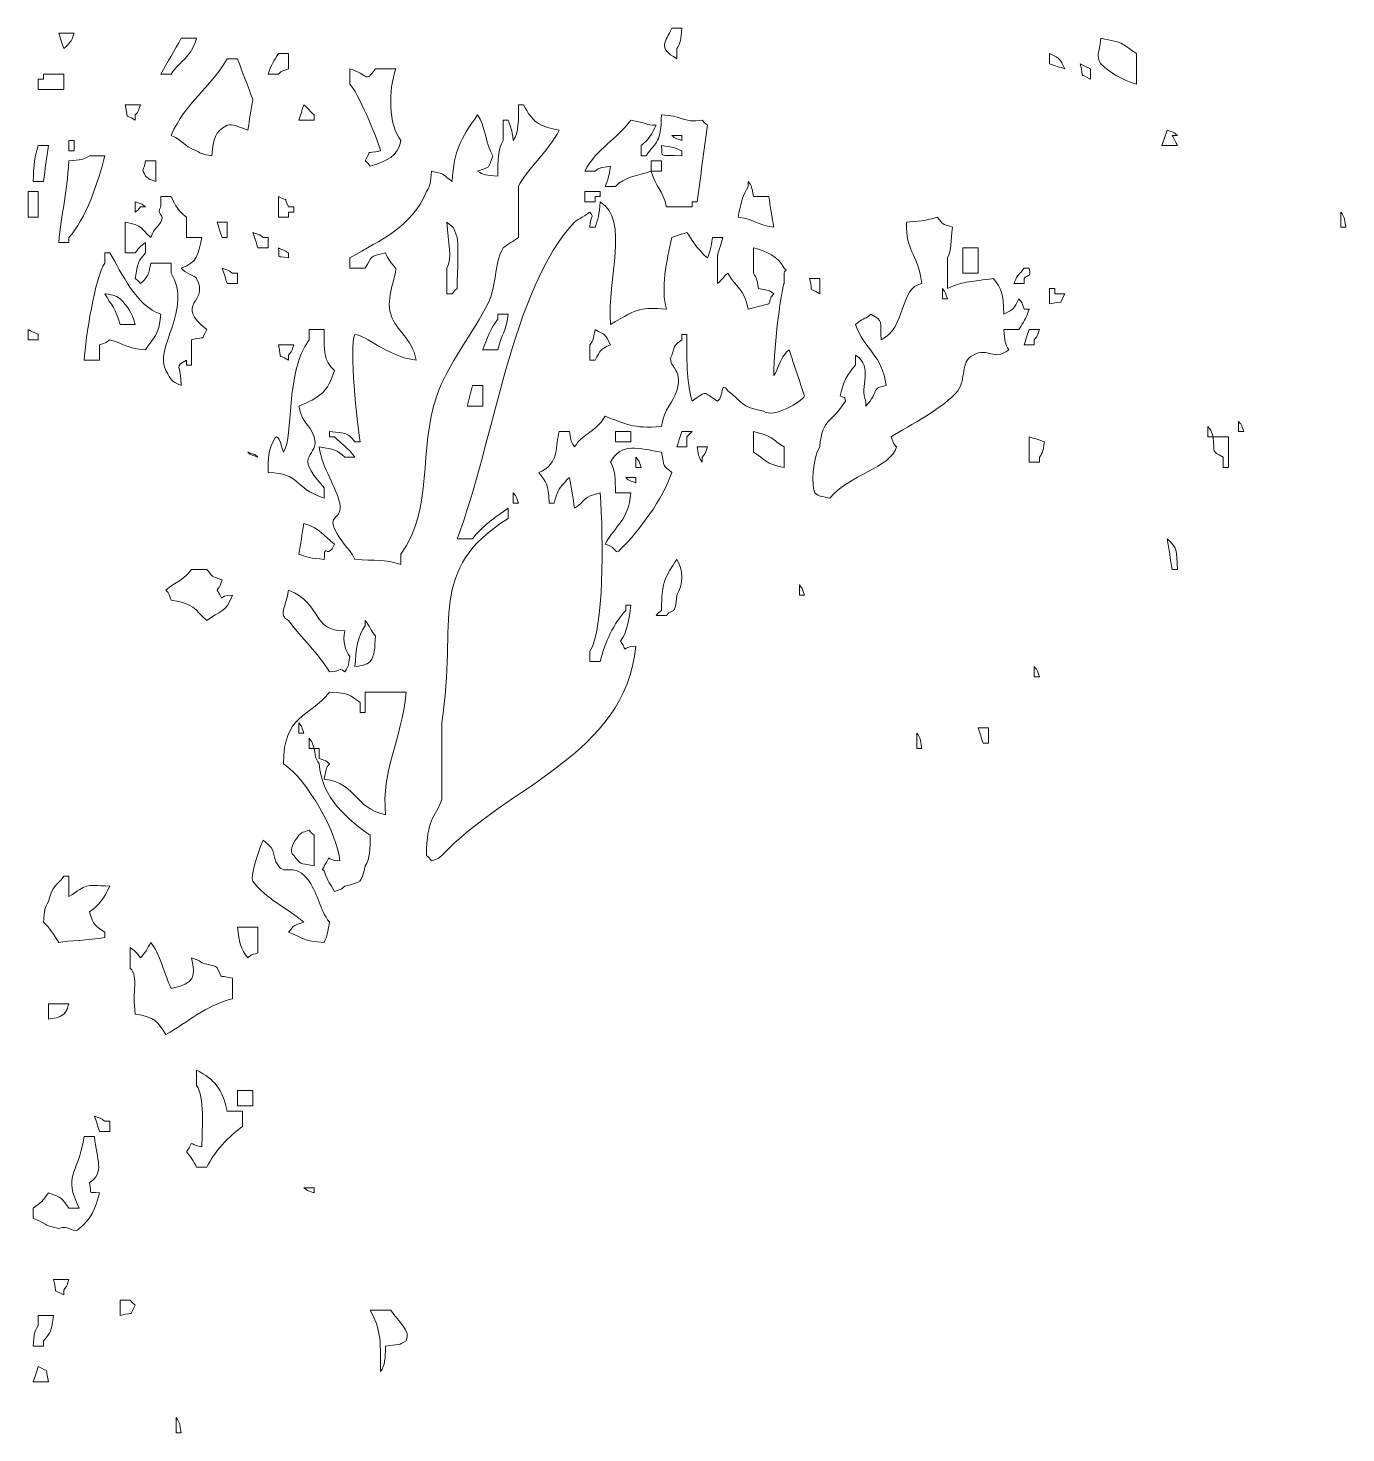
# Model space of a CAD drawing. Header units: millimetres. Extents: x 182 to 330, y 89 to 241.
# Drawn here: x 259.31 to 295.72, y 128.06 to 166.87 of the extents above; entities that cross this region are included whole.
import ezdxf

# ---------------------------------------------------------------- set-up
doc = ezdxf.new("R2010")
doc.units = ezdxf.units.MM
doc.layers.add('LAYER_1', color=160, linetype='Continuous')

# ---------------------------------------------------------------- blocks, each defined once
blk = doc.blocks.new('tree eucalypt')
at = {"layer": 'LAYER_1', "color": 7, "lineweight": 0}
for points, knots in [([(41.567, 77.325), (41.407, 76.925), (41.156, 76.794), (41.708, 76.479), (41.708, 76.573), (41.708, 76.667), (41.708, 76.761), (41.821, 76.927), (41.817, 76.998), (41.849, 77.325), (41.755, 77.325), (41.661, 77.325), (41.567, 77.325)], [0, 0, 0, 0, 1, 1, 1, 2, 2, 2, 3, 3, 3, 4, 4, 4, 4]), ([(24.634, 77.184), (24.681, 77.043), (24.728, 76.902), (24.775, 76.761), (24.928, 76.889), (24.787, 76.75), (24.916, 76.902), (25.029, 77.046), (24.966, 76.941), (25.057, 77.184), (24.916, 77.184), (24.775, 77.184), (24.634, 77.184)], [0, 0, 0, 0, 1, 1, 1, 2, 2, 2, 3, 3, 3, 4, 4, 4, 4]), ([(28.02, 77.043), (27.832, 76.714), (27.644, 76.385), (27.456, 76.055), (27.55, 76.055), (27.644, 76.055), (27.738, 76.055), (28.016, 76.454), (28.274, 76.495), (28.444, 77.043), (28.302, 77.043), (28.161, 77.043), (28.02, 77.043)], [0, 0, 0, 0, 1, 1, 1, 2, 2, 2, 3, 3, 3, 4, 4, 4, 4]), ([(53.42, 77.043), (53.384, 76.592), (53.28, 76.593), (53.42, 76.338), (53.677, 76.084), (54.021, 75.894), (54.408, 75.773), (54.408, 76.055), (54.408, 76.338), (54.408, 76.62), (53.921, 76.95), (54.093, 76.908), (53.42, 77.043)], [0, 0, 0, 0, 1, 1, 1, 2, 2, 2, 3, 3, 3, 4, 4, 4, 4]), ([(28.867, 73.798), (28.915, 74.297), (28.928, 74.448), (29.29, 74.644), (29.449, 74.665), (29.542, 74.635), (29.855, 74.503), (29.902, 74.785), (29.949, 75.068), (29.996, 75.35), (29.855, 75.726), (29.714, 76.102), (29.572, 76.479), (29.478, 76.479), (29.384, 76.479), (29.29, 76.479), (28.807, 75.653), (28.144, 75.288), (27.738, 74.362), (28.114, 74.199), (28.035, 74.092), (28.444, 73.939), (28.595, 73.833), (28.577, 73.854), (28.867, 73.798)], [0, 0, 0, 0, 1, 1, 1, 2, 2, 2, 3, 3, 3, 4, 4, 4, 5, 5, 5, 6, 6, 6, 7, 7, 7, 8, 8, 8, 8]), ([(30.701, 76.62), (30.566, 76.371), (30.524, 76.383), (30.419, 76.055), (30.513, 76.055), (30.607, 76.055), (30.701, 76.055), (30.845, 76.169), (30.74, 76.106), (30.983, 76.197), (30.983, 76.338), (30.983, 76.479), (30.983, 76.62), (30.889, 76.62), (30.795, 76.62), (30.701, 76.62)], [0, 0, 0, 0, 1, 1, 1, 2, 2, 2, 3, 3, 3, 4, 4, 4, 5, 5, 5, 5]), ([(52.009, 76.62), (52.009, 76.526), (52.009, 76.432), (52.009, 76.338), (52.15, 76.291), (52.291, 76.244), (52.432, 76.197), (52.265, 76.488), (52.336, 76.462), (52.009, 76.62)], [0, 0, 0, 0, 1, 1, 1, 2, 2, 2, 3, 3, 3, 3]), ([(33.524, 73.939), (33.065, 73.822), (33.308, 74.008), (33.1, 73.656), (33.253, 73.528), (33.112, 73.667), (33.241, 73.515), (33.717, 73.66), (33.993, 73.77), (34.088, 74.221), (33.74, 74.64), (33.736, 75.624), (33.947, 76.197), (33.759, 76.197), (33.571, 76.197), (33.382, 76.197), (33.082, 75.783), (33.187, 76.051), (32.677, 76.197), (32.677, 76.055), (32.677, 75.914), (32.677, 75.773), (32.869, 75.601), (33.44, 74.281), (33.524, 73.939)], [0, 0, 0, 0, 1, 1, 1, 2, 2, 2, 3, 3, 3, 4, 4, 4, 5, 5, 5, 6, 6, 6, 7, 7, 7, 8, 8, 8, 8]), ([(52.855, 76.338), (52.972, 75.88), (52.786, 76.122), (53.138, 75.914), (53.138, 76.008), (53.138, 76.102), (53.138, 76.197), (53.044, 76.244), (52.95, 76.291), (52.855, 76.338)], [0, 0, 0, 0, 1, 1, 1, 2, 2, 2, 3, 3, 3, 3]), ([(24.775, 75.632), (24.775, 75.773), (24.775, 75.914), (24.775, 76.055), (24.587, 76.055), (24.398, 76.055), (24.21, 76.055), (24.21, 76.008), (24.21, 75.961), (24.21, 75.914), (24.163, 75.914), (24.116, 75.914), (24.069, 75.914), (24.069, 75.82), (24.069, 75.726), (24.069, 75.632), (24.304, 75.632), (24.54, 75.632), (24.775, 75.632)], [0, 0, 0, 0, 1, 1, 1, 2, 2, 2, 3, 3, 3, 4, 4, 4, 5, 5, 5, 6, 6, 6, 6]), ([(26.468, 75.209), (26.585, 74.751), (26.399, 74.993), (26.75, 74.785), (26.75, 74.832), (26.75, 74.879), (26.75, 74.926), (26.864, 75.071), (26.8, 74.965), (26.891, 75.209), (26.75, 75.209), (26.609, 75.209), (26.468, 75.209)], [0, 0, 0, 0, 1, 1, 1, 2, 2, 2, 3, 3, 3, 4, 4, 4, 4]), ([(31.407, 75.209), (31.36, 75.068), (31.313, 74.926), (31.266, 74.785), (31.407, 74.785), (31.548, 74.785), (31.689, 74.785), (31.689, 74.832), (31.689, 74.879), (31.689, 74.926), (31.566, 75.031), (31.53, 75.104), (31.407, 75.209)], [0, 0, 0, 0, 1, 1, 1, 2, 2, 2, 3, 3, 3, 4, 4, 4, 4]), ([(36.769, 73.233), (36.441, 73.261), (36.37, 73.26), (36.205, 73.374), (36.61, 73.532), (36.464, 73.399), (36.628, 73.798), (36.432, 74.099), (36.418, 74.653), (36.205, 74.926), (35.725, 74.243), (35.567, 73.973), (35.499, 73.092), (35.231, 73.281), (35.376, 73.273), (34.935, 73.374), (34.907, 73.046), (34.907, 72.976), (34.794, 72.81), (34.361, 71.8), (33.572, 71.509), (32.677, 70.975), (32.677, 70.881), (32.677, 70.787), (32.677, 70.693), (32.818, 70.693), (32.959, 70.693), (33.1, 70.693), (33.306, 71.046), (33.183, 70.998), (33.665, 71.117), (33.707, 70.938), (33.947, 70.693), (33.947, 70.693), (33.961, 70.468), (33.661, 69.863), (33.806, 69.423), (33.968, 68.93), (34.378, 68.79), (34.511, 68.153), (33.687, 68.251), (33.124, 68.856), (32.818, 68.859), (32.642, 68.535), (32.886, 66.362), (32.959, 65.896), (32.912, 65.896), (32.865, 65.896), (32.818, 65.896), (32.583, 66.169), (32.615, 66.131), (32.112, 66.178), (32.112, 66.131), (32.112, 66.084), (32.112, 66.037), (32.159, 66.037), (32.206, 66.037), (32.253, 66.037), (32.453, 65.823), (32.643, 65.725), (32.818, 65.472), (32.724, 65.472), (32.63, 65.472), (32.536, 65.472), (32.307, 65.683), (32.25, 65.691), (31.83, 65.754), (31.906, 65.157), (32.313, 64.642), (32.395, 64.202), (32.482, 63.727), (32.082, 63.899), (32.253, 63.497), (32.412, 63.134), (32.627, 63.007), (32.818, 62.65), (33.384, 62.611), (33.634, 62.653), (34.088, 62.509), (34.088, 62.603), (34.088, 62.697), (34.088, 62.791), (35.005, 64.057), (34.561, 65.677), (35.076, 67.165), (35.361, 67.99), (36.122, 68.978), (36.487, 69.705), (36.756, 70.242), (36.635, 70.737), (36.91, 71.258), (37.051, 71.352), (37.192, 71.446), (37.333, 71.54), (37.333, 72.01), (37.333, 72.481), (37.333, 72.951), (37.531, 73.375), (38.157, 73.925), (38.462, 74.503), (37.861, 74.628), (37.723, 74.736), (37.475, 75.209), (37.427, 75.209), (37.38, 75.209), (37.333, 75.209), (37.342, 74.799), (37.34, 74.437), (37.192, 74.221), (37.151, 74.55), (37.129, 74.57), (37.051, 74.785), (37.004, 74.785), (36.957, 74.785), (36.91, 74.785), (36.91, 74.597), (36.91, 74.409), (36.91, 74.221), (36.762, 74.002), (36.765, 73.645), (36.769, 73.233)], [0, 0, 0, 0, 1, 1, 1, 2, 2, 2, 3, 3, 3, 4, 4, 4, 5, 5, 5, 6, 6, 6, 7, 7, 7, 8, 8, 8, 9, 9, 9, 10, 10, 10, 11, 11, 11, 12, 12, 12, 13, 13, 13, 14, 14, 14, 15, 15, 15, 16, 16, 16, 17, 17, 17, 18, 18, 18, 19, 19, 19, 20, 20, 20, 21, 21, 21, 22, 22, 22, 23, 23, 23, 24, 24, 24, 25, 25, 25, 26, 26, 26, 27, 27, 27, 28, 28, 28, 29, 29, 29, 30, 30, 30, 31, 31, 31, 32, 32, 32, 33, 33, 33, 34, 34, 34, 35, 35, 35, 36, 36, 36, 37, 37, 37, 38, 38, 38, 39, 39, 39, 40, 40, 40, 40]), ([(39.874, 73.515), (39.832, 73.187), (39.81, 73.166), (39.732, 72.951), (39.826, 72.951), (39.921, 72.951), (40.015, 72.951), (40.249, 73.214), (40.638, 73.245), (41.002, 73.374), (41.145, 72.876), (41.301, 72.909), (41.426, 72.387), (41.661, 72.387), (41.896, 72.387), (42.131, 72.387), (42.131, 72.434), (42.131, 72.481), (42.131, 72.528), (42.178, 72.528), (42.225, 72.528), (42.272, 72.528), (42.366, 73.233), (42.46, 73.939), (42.554, 74.644), (42.402, 74.772), (42.543, 74.633), (42.413, 74.785), (41.875, 74.691), (41.847, 74.922), (41.285, 74.926), (41.273, 74.157), (41.145, 74.204), (40.861, 73.798), (40.814, 73.798), (40.767, 73.798), (40.72, 73.798), (40.72, 73.892), (40.72, 73.986), (40.72, 74.08), (40.949, 74.257), (41.003, 74.376), (41.143, 74.644), (40.788, 74.651), (40.987, 74.676), (40.438, 74.785), (40.044, 74.232), (39.507, 74.027), (39.168, 73.374), (39.262, 73.374), (39.356, 73.374), (39.45, 73.374), (39.602, 73.48), (39.584, 73.459), (39.874, 73.515)], [0, 0, 0, 0, 1, 1, 1, 2, 2, 2, 3, 3, 3, 4, 4, 4, 5, 5, 5, 6, 6, 6, 7, 7, 7, 8, 8, 8, 9, 9, 9, 10, 10, 10, 11, 11, 11, 12, 12, 12, 13, 13, 13, 14, 14, 14, 15, 15, 15, 16, 16, 16, 17, 17, 17, 18, 18, 18, 18]), ([(24.916, 74.221), (24.916, 74.127), (24.916, 74.033), (24.916, 73.939), (24.963, 73.939), (25.01, 73.939), (25.057, 73.939), (25.057, 74.033), (25.057, 74.127), (25.057, 74.221), (25.01, 74.221), (24.963, 74.221), (24.916, 74.221)], [0, 0, 0, 0, 1, 1, 1, 2, 2, 2, 3, 3, 3, 4, 4, 4, 4]), ([(41.567, 74.362), (41.661, 74.362), (41.755, 74.362), (41.849, 74.362), (41.849, 74.315), (41.849, 74.268), (41.849, 74.221), (41.601, 74.31), (41.712, 74.248), (41.567, 74.362)], [0, 0, 0, 0, 1, 1, 1, 2, 2, 2, 3, 3, 3, 3]), ([(55.254, 74.503), (55.207, 74.362), (55.16, 74.221), (55.113, 74.08), (55.254, 74.08), (55.396, 74.08), (55.537, 74.08), (55.49, 74.174), (55.443, 74.268), (55.396, 74.362), (55.443, 74.362), (55.49, 74.362), (55.537, 74.362), (55.393, 74.476), (55.498, 74.412), (55.254, 74.503)], [0, 0, 0, 0, 1, 1, 1, 2, 2, 2, 3, 3, 3, 4, 4, 4, 5, 5, 5, 5]), ([(24.069, 74.08), (23.977, 73.815), (23.935, 73.528), (23.928, 73.092), (24.022, 73.092), (24.116, 73.092), (24.21, 73.092), (24.257, 73.421), (24.304, 73.751), (24.351, 74.08), (24.257, 74.08), (24.163, 74.08), (24.069, 74.08)], [0, 0, 0, 0, 1, 1, 1, 2, 2, 2, 3, 3, 3, 4, 4, 4, 4]), ([(24.916, 73.656), (24.853, 72.73), (24.713, 72.223), (24.634, 71.399), (24.728, 71.399), (24.822, 71.399), (24.916, 71.399), (24.916, 71.446), (24.916, 71.493), (24.916, 71.54), (25.375, 72.047), (25.73, 73.057), (25.903, 73.798), (25.762, 73.798), (25.621, 73.798), (25.48, 73.798), (25.314, 73.684), (25.243, 73.688), (24.916, 73.656)], [0, 0, 0, 0, 1, 1, 1, 2, 2, 2, 3, 3, 3, 4, 4, 4, 5, 5, 5, 6, 6, 6, 6]), ([(41.285, 74.08), (41.613, 74.038), (41.634, 74.016), (41.849, 73.939), (41.849, 73.892), (41.849, 73.845), (41.849, 73.798), (41.218, 73.824), (41.312, 73.713), (41.285, 74.08)], [0, 0, 0, 0, 1, 1, 1, 2, 2, 2, 3, 3, 3, 3]), ([(27.032, 73.656), (26.976, 73.337), (26.903, 73.503), (27.032, 73.233), (27.176, 73.12), (27.071, 73.183), (27.315, 73.092), (27.315, 73.28), (27.315, 73.468), (27.315, 73.656), (27.221, 73.656), (27.126, 73.656), (27.032, 73.656)], [0, 0, 0, 0, 1, 1, 1, 2, 2, 2, 3, 3, 3, 4, 4, 4, 4]), ([(41.002, 73.656), (41.096, 73.656), (41.19, 73.656), (41.285, 73.656), (41.285, 73.562), (41.285, 73.468), (41.285, 73.374), (41.19, 73.374), (41.096, 73.374), (41.002, 73.374), (41.002, 73.468), (41.002, 73.562), (41.002, 73.656)], [0, 0, 0, 0, 1, 1, 1, 2, 2, 2, 3, 3, 3, 4, 4, 4, 4]), ([(44.389, 71.822), (44.342, 72.104), (44.295, 72.387), (44.248, 72.669), (44.107, 72.669), (43.966, 72.669), (43.825, 72.669), (43.772, 72.962), (43.79, 72.94), (43.683, 73.092), (43.683, 73.045), (43.683, 72.998), (43.683, 72.951), (43.535, 72.748), (43.463, 72.397), (43.401, 72.104), (43.926, 72.02), (43.867, 71.916), (44.389, 71.822)], [0, 0, 0, 0, 1, 1, 1, 2, 2, 2, 3, 3, 3, 4, 4, 4, 5, 5, 5, 6, 6, 6, 6]), ([(23.787, 72.81), (23.787, 72.575), (23.787, 72.339), (23.787, 72.104), (23.881, 72.104), (23.975, 72.104), (24.069, 72.104), (24.069, 72.339), (24.069, 72.575), (24.069, 72.81), (23.975, 72.81), (23.881, 72.81), (23.787, 72.81)], [0, 0, 0, 0, 1, 1, 1, 2, 2, 2, 3, 3, 3, 4, 4, 4, 4]), ([(26.468, 71.963), (26.468, 71.681), (26.468, 71.399), (26.468, 71.117), (26.562, 71.117), (26.656, 71.117), (26.75, 71.117), (26.873, 71.285), (26.866, 71.275), (27.032, 71.399), (27.032, 71.305), (27.032, 71.211), (27.032, 71.117), (26.821, 70.887), (26.813, 70.831), (26.75, 70.411), (26.903, 70.283), (26.762, 70.422), (26.891, 70.27), (27.044, 70.398), (26.903, 70.259), (27.032, 70.411), (27.139, 70.562), (27.117, 70.544), (27.174, 70.834), (27.362, 70.834), (27.55, 70.834), (27.738, 70.834), (27.738, 70.74), (27.738, 70.646), (27.738, 70.552), (28.362, 69.576), (27.231, 68.451), (27.597, 67.871), (27.764, 67.579), (27.693, 67.605), (28.02, 67.448), (28.002, 68.056), (27.819, 67.944), (28.161, 68.153), (28.161, 68.106), (28.161, 68.059), (28.161, 68.012), (28.208, 68.012), (28.255, 68.012), (28.302, 68.012), (28.302, 68.247), (28.302, 68.482), (28.302, 68.718), (28.76, 68.835), (28.518, 68.648), (28.726, 69), (27.783, 69.731), (28.814, 69.726), (28.444, 70.411), (28.413, 70.467), (28.098, 70.57), (28.02, 70.693), (28.479, 70.873), (28.474, 71.04), (28.585, 71.54), (28.444, 71.54), (28.302, 71.54), (28.161, 71.54), (28.161, 71.728), (28.161, 71.916), (28.161, 72.104), (27.932, 72.281), (27.878, 72.401), (27.738, 72.669), (27.644, 72.669), (27.55, 72.669), (27.456, 72.669), (27.456, 72.575), (27.456, 72.481), (27.456, 72.387), (27.31, 72.148), (27.581, 72.208), (27.456, 71.963), (27.296, 71.745), (27.303, 71.844), (27.174, 71.54), (26.868, 71.806), (27.004, 71.853), (26.468, 71.963)], [0, 0, 0, 0, 1, 1, 1, 2, 2, 2, 3, 3, 3, 4, 4, 4, 5, 5, 5, 6, 6, 6, 7, 7, 7, 8, 8, 8, 9, 9, 9, 10, 10, 10, 11, 11, 11, 12, 12, 12, 13, 13, 13, 14, 14, 14, 15, 15, 15, 16, 16, 16, 17, 17, 17, 18, 18, 18, 19, 19, 19, 20, 20, 20, 21, 21, 21, 22, 22, 22, 23, 23, 23, 24, 24, 24, 25, 25, 25, 26, 26, 26, 27, 27, 27, 28, 28, 28, 28]), ([(30.701, 72.669), (30.701, 72.481), (30.701, 72.292), (30.701, 72.104), (30.795, 72.104), (30.889, 72.104), (30.983, 72.104), (30.983, 72.151), (30.983, 72.198), (30.983, 72.245), (31.03, 72.245), (31.078, 72.245), (31.125, 72.245), (31.125, 72.292), (31.125, 72.34), (31.125, 72.387), (31.078, 72.387), (31.03, 72.387), (30.983, 72.387), (30.801, 72.735), (31.044, 72.483), (30.701, 72.669)], [0, 0, 0, 0, 1, 1, 1, 2, 2, 2, 3, 3, 3, 4, 4, 4, 5, 5, 5, 6, 6, 6, 7, 7, 7, 7]), ([(39.168, 72.81), (39.168, 72.716), (39.168, 72.622), (39.168, 72.528), (39.262, 72.528), (39.356, 72.528), (39.45, 72.528), (39.45, 72.575), (39.45, 72.622), (39.45, 72.669), (39.497, 72.669), (39.544, 72.669), (39.591, 72.669), (39.591, 72.716), (39.591, 72.763), (39.591, 72.81), (39.45, 72.81), (39.309, 72.81), (39.168, 72.81)], [0, 0, 0, 0, 1, 1, 1, 2, 2, 2, 3, 3, 3, 4, 4, 4, 5, 5, 5, 6, 6, 6, 6]), ([(26.75, 72.528), (26.75, 72.434), (26.75, 72.339), (26.75, 72.245), (26.903, 72.374), (26.762, 72.234), (26.891, 72.387), (26.938, 72.387), (26.985, 72.387), (27.032, 72.387), (26.888, 72.5), (26.994, 72.437), (26.75, 72.528)], [0, 0, 0, 0, 1, 1, 1, 2, 2, 2, 3, 3, 3, 4, 4, 4, 4]), ([(39.591, 64.484), (39.095, 64.37), (39.21, 64.286), (38.886, 64.061), (38.839, 64.343), (38.792, 64.625), (38.745, 64.908), (38.592, 64.779), (38.733, 64.919), (38.603, 64.767), (38.425, 64.575), (38.411, 64.517), (38.321, 64.202), (38.274, 64.202), (38.227, 64.202), (38.18, 64.202), (38.155, 64.777), (38.108, 64.747), (37.898, 65.049), (38.494, 65.295), (38.34, 65.819), (38.462, 66.178), (38.556, 66.178), (38.65, 66.178), (38.745, 66.178), (38.797, 65.885), (38.779, 65.906), (38.886, 65.754), (39.083, 66.118), (39.393, 66.093), (39.732, 66.601), (40.324, 66.391), (40.482, 66.257), (41.285, 66.319), (41.356, 66.835), (41.608, 66.977), (41.708, 67.307), (41.907, 67.965), (41.418, 67.951), (41.567, 68.294), (41.686, 68.631), (41.623, 68.526), (41.849, 68.718), (41.849, 68.765), (41.849, 68.812), (41.849, 68.859), (41.896, 68.859), (41.943, 68.859), (41.99, 68.859), (41.974, 68.021), (42.002, 67.466), (42.131, 67.024), (42.587, 67.323), (42.382, 67.283), (42.837, 67.024), (43.026, 67.152), (42.896, 67.607), (43.119, 67.307), (43.509, 67.021), (43.471, 66.849), (44.107, 66.742), (44.388, 66.536), (45.164, 67.003), (45.236, 67.165), (45.095, 67.589), (44.953, 68.012), (44.812, 68.435), (44.659, 68.307), (44.8, 68.446), (44.671, 68.294), (44.58, 68.173), (44.482, 67.851), (44.389, 67.73), (44.38, 68.586), (44.625, 70.238), (44.671, 70.27), (44.671, 70.364), (44.671, 70.458), (44.671, 70.552), (44.707, 70.689), (44.782, 70.606), (44.671, 70.693), (44.491, 71.037), (44.219, 71.142), (43.825, 71.258), (43.825, 71.022), (43.825, 70.787), (43.825, 70.552), (43.931, 70.401), (43.909, 70.419), (43.966, 70.129), (44.259, 70.076), (44.237, 70.095), (44.389, 69.988), (44.275, 69.844), (44.339, 69.949), (44.248, 69.705), (44.06, 69.658), (43.872, 69.611), (43.683, 69.564), (43.571, 70.141), (43.361, 70.132), (43.119, 70.552), (42.996, 70.448), (42.96, 70.374), (42.837, 70.27), (42.837, 70.505), (42.837, 70.74), (42.837, 70.975), (42.825, 71.138), (42.879, 71.152), (42.978, 71.54), (42.884, 71.54), (42.79, 71.54), (42.696, 71.54), (42.654, 71.211), (42.632, 71.19), (42.554, 70.975), (42.402, 71.104), (42.543, 70.964), (42.413, 71.117), (42.245, 71.278), (42.114, 71.476), (41.99, 71.681), (41.849, 71.634), (41.708, 71.587), (41.567, 71.54), (41.43, 70.9), (41.255, 70.114), (41.426, 69.564), (40.698, 69.603), (40.694, 69.612), (39.874, 69.141), (39.778, 70.405), (40.417, 72.019), (39.591, 72.528), (39.568, 72.159), (39.531, 72.049), (39.45, 71.822), (39.403, 71.822), (39.356, 71.822), (39.309, 71.822), (39.317, 72.232), (39.445, 72.018), (39.309, 72.245), (39.2, 72.149), (38.994, 72.06), (38.886, 71.963), (37.141, 70.142), (36.651, 65.849), (35.64, 63.214), (35.781, 63.214), (35.922, 63.214), (36.063, 63.214), (36.302, 63.532), (36.716, 63.846), (37.051, 64.061), (37.051, 63.967), (37.051, 63.873), (37.051, 63.779), (34.786, 62.356), (35.655, 61.006), (35.217, 58.134), (35.217, 57.429), (35.217, 56.723), (35.217, 56.018), (35.014, 55.475), (34.801, 55.509), (34.794, 54.466), (34.946, 54.337), (34.805, 54.476), (34.935, 54.324), (35.182, 54.413), (35.072, 54.352), (35.217, 54.466), (37.025, 56.405), (40.279, 57.23), (40.579, 60.251), (40.133, 60.25), (40.389, 60.012), (40.156, 60.392), (40.337, 60.639), (40.393, 60.988), (40.438, 61.38), (40.391, 61.38), (40.344, 61.38), (40.297, 61.38), (40.297, 61.333), (40.297, 61.286), (40.297, 61.239), (39.969, 60.898), (39.726, 60.348), (39.591, 59.828), (39.497, 59.828), (39.403, 59.828), (39.309, 59.828), (39.309, 59.922), (39.309, 60.016), (39.309, 60.11), (39.697, 60.718), (39.685, 63.186), (39.591, 64.484)], [0, 0, 0, 0, 1, 1, 1, 2, 2, 2, 3, 3, 3, 4, 4, 4, 5, 5, 5, 6, 6, 6, 7, 7, 7, 8, 8, 8, 9, 9, 9, 10, 10, 10, 11, 11, 11, 12, 12, 12, 13, 13, 13, 14, 14, 14, 15, 15, 15, 16, 16, 16, 17, 17, 17, 18, 18, 18, 19, 19, 19, 20, 20, 20, 21, 21, 21, 22, 22, 22, 23, 23, 23, 24, 24, 24, 25, 25, 25, 26, 26, 26, 27, 27, 27, 28, 28, 28, 29, 29, 29, 30, 30, 30, 31, 31, 31, 32, 32, 32, 33, 33, 33, 34, 34, 34, 35, 35, 35, 36, 36, 36, 37, 37, 37, 38, 38, 38, 39, 39, 39, 40, 40, 40, 41, 41, 41, 42, 42, 42, 43, 43, 43, 44, 44, 44, 45, 45, 45, 46, 46, 46, 47, 47, 47, 48, 48, 48, 49, 49, 49, 50, 50, 50, 51, 51, 51, 52, 52, 52, 53, 53, 53, 54, 54, 54, 55, 55, 55, 56, 56, 56, 57, 57, 57, 58, 58, 58, 59, 59, 59, 60, 60, 60, 61, 61, 61, 62, 62, 62, 63, 63, 63, 64, 64, 64, 65, 65, 65, 66, 66, 66, 67, 67, 67, 67]), ([(60.052, 72.245), (60.158, 72.094), (60.137, 72.112), (60.193, 71.822), (60.146, 71.822), (60.099, 71.822), (60.052, 71.822), (60.052, 71.963), (60.052, 72.104), (60.052, 72.245)], [0, 0, 0, 0, 1, 1, 1, 2, 2, 2, 3, 3, 3, 3]), ([(29.008, 71.963), (29.055, 71.822), (29.102, 71.681), (29.149, 71.54), (29.196, 71.54), (29.243, 71.54), (29.29, 71.54), (29.29, 71.681), (29.29, 71.822), (29.29, 71.963), (29.196, 71.963), (29.102, 71.963), (29.008, 71.963)], [0, 0, 0, 0, 1, 1, 1, 2, 2, 2, 3, 3, 3, 4, 4, 4, 4]), ([(35.358, 71.963), (35.587, 71.773), (35.516, 71.873), (35.64, 71.54), (35.677, 71.442), (35.652, 70.636), (35.64, 70.129), (35.487, 70.001), (35.628, 70.14), (35.499, 69.988), (35.452, 69.988), (35.405, 69.988), (35.358, 69.988), (35.358, 70.223), (35.358, 70.458), (35.358, 70.693), (35.517, 70.978), (35.388, 71.396), (35.358, 71.963)], [0, 0, 0, 0, 1, 1, 1, 2, 2, 2, 3, 3, 3, 4, 4, 4, 5, 5, 5, 6, 6, 6, 6]), ([(48.058, 71.963), (48.036, 71.104), (48.333, 71.211), (48.481, 70.27), (47.846, 70.158), (48.062, 69.047), (47.352, 68.718), (47.332, 69.249), (47.419, 69.214), (47.07, 69.423), (46.916, 69.267), (46.919, 69.369), (46.647, 69.141), (46.89, 68.43), (47.38, 68.311), (47.493, 67.448), (47.043, 67.37), (47.327, 67.299), (46.929, 66.883), (46.929, 66.93), (46.929, 66.977), (46.929, 67.024), (46.737, 67.421), (47.163, 67.948), (46.647, 68.294), (46.647, 68.2), (46.647, 68.106), (46.647, 68.012), (46.416, 67.76), (46.311, 67.579), (46.223, 67.165), (46.407, 67.087), (46.328, 67.161), (46.365, 67.024), (45.996, 66.39), (45.726, 66.597), (45.659, 65.754), (45.45, 65.467), (45.432, 64.641), (45.518, 64.484), (45.669, 64.378), (45.651, 64.399), (45.941, 64.343), (46.443, 64.972), (47.635, 65.191), (47.776, 65.754), (47.662, 65.898), (47.726, 65.793), (47.634, 66.037), (48.127, 66.343), (49.112, 66.852), (49.469, 67.307), (49.716, 67.622), (49.528, 68.107), (49.892, 68.294), (50.332, 68.52), (50.44, 68.107), (50.88, 68.435), (50.767, 68.602), (50.771, 68.673), (50.739, 69), (50.88, 69), (51.021, 69), (51.162, 69), (51.298, 69.249), (51.34, 69.237), (51.444, 69.564), (51.397, 69.564), (51.35, 69.564), (51.303, 69.564), (51.214, 69.812), (51.276, 69.701), (51.162, 69.847), (50.995, 69.555), (51.066, 69.581), (50.739, 69.423), (50.734, 70.036), (50.675, 70.097), (50.457, 70.411), (49.847, 70.31), (49.671, 70.358), (49.187, 70.129), (49.187, 70.411), (49.187, 70.693), (49.187, 70.975), (49.315, 71.197), (49.263, 71.428), (49.328, 71.822), (48.991, 71.941), (49.096, 71.879), (48.904, 72.104), (48.556, 71.997), (48.608, 72.014), (48.058, 71.963)], [0, 0, 0, 0, 1, 1, 1, 2, 2, 2, 3, 3, 3, 4, 4, 4, 5, 5, 5, 6, 6, 6, 7, 7, 7, 8, 8, 8, 9, 9, 9, 10, 10, 10, 11, 11, 11, 12, 12, 12, 13, 13, 13, 14, 14, 14, 15, 15, 15, 16, 16, 16, 17, 17, 17, 18, 18, 18, 19, 19, 19, 20, 20, 20, 21, 21, 21, 22, 22, 22, 23, 23, 23, 24, 24, 24, 25, 25, 25, 26, 26, 26, 27, 27, 27, 28, 28, 28, 29, 29, 29, 30, 30, 30, 31, 31, 31, 31]), ([(29.996, 71.681), (30.043, 71.54), (30.09, 71.399), (30.137, 71.258), (30.231, 71.258), (30.325, 71.258), (30.419, 71.258), (30.419, 71.352), (30.419, 71.446), (30.419, 71.54), (30.372, 71.54), (30.325, 71.54), (30.278, 71.54), (30.134, 71.653), (30.239, 71.59), (29.996, 71.681)], [0, 0, 0, 0, 1, 1, 1, 2, 2, 2, 3, 3, 3, 4, 4, 4, 5, 5, 5, 5]), ([(25.339, 68.153), (25.48, 68.153), (25.621, 68.153), (25.762, 68.153), (25.762, 68.294), (25.762, 68.435), (25.762, 68.576), (26.01, 68.666), (25.9, 68.604), (26.045, 68.718), (26.479, 68.591), (26.462, 68.494), (27.032, 68.435), (27.273, 68.82), (27.39, 68.788), (27.456, 69.423), (26.785, 69.637), (26.367, 70.569), (26.045, 71.117), (25.998, 71.117), (25.95, 71.117), (25.903, 71.117), (25.903, 71.022), (25.903, 70.928), (25.903, 70.834), (25.644, 70.47), (25.368, 68.754), (25.339, 68.153)], [0, 0, 0, 0, 1, 1, 1, 2, 2, 2, 3, 3, 3, 4, 4, 4, 5, 5, 5, 6, 6, 6, 7, 7, 7, 8, 8, 8, 9, 9, 9, 9]), ([(30.701, 71.258), (30.756, 70.888), (30.596, 71.073), (30.983, 70.975), (30.983, 71.022), (30.983, 71.07), (30.983, 71.117), (30.889, 71.164), (30.795, 71.211), (30.701, 71.258)], [0, 0, 0, 0, 1, 1, 1, 2, 2, 2, 3, 3, 3, 3]), ([(49.61, 71.258), (49.61, 71.022), (49.61, 70.787), (49.61, 70.552), (49.751, 70.552), (49.892, 70.552), (50.033, 70.552), (50.033, 70.787), (50.033, 71.022), (50.033, 71.258), (49.892, 71.258), (49.751, 71.258), (49.61, 71.258)], [0, 0, 0, 0, 1, 1, 1, 2, 2, 2, 3, 3, 3, 4, 4, 4, 4]), ([(29.149, 70.693), (29.196, 70.552), (29.243, 70.411), (29.29, 70.27), (29.384, 70.27), (29.478, 70.27), (29.572, 70.27), (29.572, 70.364), (29.572, 70.458), (29.572, 70.552), (29.525, 70.552), (29.478, 70.552), (29.431, 70.552), (29.287, 70.666), (29.393, 70.602), (29.149, 70.693)], [0, 0, 0, 0, 1, 1, 1, 2, 2, 2, 3, 3, 3, 4, 4, 4, 5, 5, 5, 5]), ([(51.303, 70.693), (51.143, 70.475), (51.15, 70.574), (51.021, 70.27), (51.115, 70.27), (51.209, 70.27), (51.303, 70.27), (51.303, 70.317), (51.303, 70.364), (51.303, 70.411), (51.383, 70.512), (51.507, 70.417), (51.444, 70.693), (51.397, 70.693), (51.35, 70.693), (51.303, 70.693)], [0, 0, 0, 0, 1, 1, 1, 2, 2, 2, 3, 3, 3, 4, 4, 4, 5, 5, 5, 5]), ([(45.377, 70.411), (45.493, 69.953), (45.308, 70.195), (45.659, 69.988), (45.659, 70.129), (45.659, 70.27), (45.659, 70.411), (45.565, 70.411), (45.471, 70.411), (45.377, 70.411)], [0, 0, 0, 0, 1, 1, 1, 2, 2, 2, 3, 3, 3, 3]), ([(25.903, 69.988), (26.196, 69.935), (26.175, 69.953), (26.327, 69.847), (26.549, 69.631), (26.639, 69.488), (26.75, 69.141), (26.609, 69.141), (26.468, 69.141), (26.327, 69.141), (26.221, 69.559), (26.084, 69.681), (25.903, 69.988)], [0, 0, 0, 0, 1, 1, 1, 2, 2, 2, 3, 3, 3, 4, 4, 4, 4]), ([(49.046, 70.129), (49.159, 69.985), (49.096, 70.09), (49.187, 69.847), (49.14, 69.847), (49.093, 69.847), (49.046, 69.847), (49.046, 69.941), (49.046, 70.035), (49.046, 70.129)], [0, 0, 0, 0, 1, 1, 1, 2, 2, 2, 3, 3, 3, 3]), ([(52.009, 69.705), (52.467, 69.822), (52.225, 69.636), (52.432, 69.988), (52.338, 69.988), (52.244, 69.988), (52.15, 69.988), (52.15, 70.035), (52.15, 70.082), (52.15, 70.129), (52.103, 70.129), (52.056, 70.129), (52.009, 70.129), (52.009, 69.988), (52.009, 69.847), (52.009, 69.705)], [0, 0, 0, 0, 1, 1, 1, 2, 2, 2, 3, 3, 3, 4, 4, 4, 5, 5, 5, 5]), ([(36.769, 68.435), (36.876, 68.955), (36.975, 68.831), (37.051, 69.423), (36.957, 69.423), (36.863, 69.423), (36.769, 69.423), (36.769, 69.376), (36.769, 69.329), (36.769, 69.282), (36.567, 69.063), (36.47, 68.735), (36.346, 68.435), (36.487, 68.435), (36.628, 68.435), (36.769, 68.435)], [0, 0, 0, 0, 1, 1, 1, 2, 2, 2, 3, 3, 3, 4, 4, 4, 5, 5, 5, 5]), ([(23.787, 69), (23.787, 68.906), (23.787, 68.812), (23.787, 68.718), (23.881, 68.718), (23.975, 68.718), (24.069, 68.718), (24.069, 68.765), (24.069, 68.812), (24.069, 68.859), (23.975, 68.906), (23.881, 68.953), (23.787, 69)], [0, 0, 0, 0, 1, 1, 1, 2, 2, 2, 3, 3, 3, 4, 4, 4, 4]), ([(30.419, 65.049), (31.341, 65.025), (31.077, 64.639), (31.971, 64.343), (31.971, 64.437), (31.971, 64.531), (31.971, 64.625), (31.033, 65.613), (31.875, 65.46), (31.689, 66.037), (31.558, 66.443), (31.374, 66.335), (31.266, 66.883), (31.831, 67.113), (32.066, 67.261), (32.253, 67.871), (31.944, 68.137), (31.959, 68.396), (31.971, 69), (31.83, 69), (31.689, 69), (31.548, 69), (31.548, 68.906), (31.548, 68.812), (31.548, 68.718), (30.868, 67.753), (31.148, 66.078), (30.842, 65.613), (30.781, 65.775), (30.68, 66.276), (30.56, 65.896), (30.425, 65.695), (30.422, 65.434), (30.419, 65.049)], [0, 0, 0, 0, 1, 1, 1, 2, 2, 2, 3, 3, 3, 4, 4, 4, 5, 5, 5, 6, 6, 6, 7, 7, 7, 8, 8, 8, 9, 9, 9, 10, 10, 10, 11, 11, 11, 11]), ([(39.45, 69), (39.742, 68.833), (39.716, 68.903), (39.874, 68.576), (39.541, 68.421), (39.622, 68.441), (39.45, 68.153), (39.403, 68.153), (39.356, 68.153), (39.309, 68.153), (39.309, 68.294), (39.309, 68.435), (39.309, 68.576), (39.415, 68.728), (39.394, 68.71), (39.45, 69)], [0, 0, 0, 0, 1, 1, 1, 2, 2, 2, 3, 3, 3, 4, 4, 4, 5, 5, 5, 5]), ([(51.444, 69), (51.397, 68.859), (51.35, 68.718), (51.303, 68.576), (51.397, 68.576), (51.492, 68.576), (51.586, 68.576), (51.586, 68.624), (51.586, 68.671), (51.586, 68.718), (51.699, 68.862), (51.636, 68.756), (51.727, 69), (51.633, 69), (51.539, 69), (51.444, 69)], [0, 0, 0, 0, 1, 1, 1, 2, 2, 2, 3, 3, 3, 4, 4, 4, 5, 5, 5, 5]), ([(30.701, 68.576), (30.818, 68.119), (30.632, 68.361), (30.983, 68.153), (30.983, 68.2), (30.983, 68.247), (30.983, 68.294), (31.097, 68.438), (31.034, 68.333), (31.125, 68.576), (30.983, 68.576), (30.842, 68.576), (30.701, 68.576)], [0, 0, 0, 0, 1, 1, 1, 2, 2, 2, 3, 3, 3, 4, 4, 4, 4]), ([(36.346, 66.883), (36.346, 67.071), (36.346, 67.26), (36.346, 67.448), (36.252, 67.448), (36.157, 67.448), (36.063, 67.448), (36.016, 67.26), (35.969, 67.071), (35.922, 66.883), (36.063, 66.883), (36.205, 66.883), (36.346, 66.883)], [0, 0, 0, 0, 1, 1, 1, 2, 2, 2, 3, 3, 3, 4, 4, 4, 4]), ([(57.23, 66.46), (57.343, 66.316), (57.28, 66.421), (57.371, 66.178), (57.324, 66.178), (57.277, 66.178), (57.23, 66.178), (57.23, 66.272), (57.23, 66.366), (57.23, 66.46)], [0, 0, 0, 0, 1, 1, 1, 2, 2, 2, 3, 3, 3, 3]), ([(40.015, 66.178), (40.015, 66.084), (40.015, 65.99), (40.015, 65.896), (40.156, 65.896), (40.297, 65.896), (40.438, 65.896), (40.438, 65.99), (40.438, 66.084), (40.438, 66.178), (40.297, 66.178), (40.156, 66.178), (40.015, 66.178)], [0, 0, 0, 0, 1, 1, 1, 2, 2, 2, 3, 3, 3, 4, 4, 4, 4]), ([(41.849, 66.178), (41.802, 66.037), (41.755, 65.896), (41.708, 65.754), (41.802, 65.754), (41.896, 65.754), (41.99, 65.754), (41.99, 65.848), (41.99, 65.943), (41.99, 66.037), (41.99, 66.037), (42.131, 66.178), (42.131, 66.178), (42.037, 66.178), (41.943, 66.178), (41.849, 66.178)], [0, 0, 0, 0, 1, 1, 1, 2, 2, 2, 3, 3, 3, 4, 4, 4, 5, 5, 5, 5]), ([(43.825, 66.178), (43.825, 65.99), (43.825, 65.801), (43.825, 65.613), (44.172, 65.397), (44.146, 65.29), (44.671, 65.19), (44.671, 65.378), (44.671, 65.566), (44.671, 65.754), (44.324, 65.971), (44.35, 66.078), (43.825, 66.178)], [0, 0, 0, 0, 1, 1, 1, 2, 2, 2, 3, 3, 3, 4, 4, 4, 4]), ([(51.444, 66.037), (51.444, 65.801), (51.444, 65.566), (51.444, 65.331), (51.539, 65.331), (51.633, 65.331), (51.727, 65.331), (51.727, 65.378), (51.727, 65.425), (51.727, 65.472), (51.833, 65.624), (51.811, 65.606), (51.868, 65.896), (51.727, 65.943), (51.586, 65.99), (51.444, 66.037)], [0, 0, 0, 0, 1, 1, 1, 2, 2, 2, 3, 3, 3, 4, 4, 4, 5, 5, 5, 5]), ([(56.383, 66.319), (56.497, 66.175), (56.433, 66.28), (56.524, 66.037), (56.477, 66.037), (56.43, 66.037), (56.383, 66.037), (56.383, 66.131), (56.383, 66.225), (56.383, 66.319)], [0, 0, 0, 0, 1, 1, 1, 2, 2, 2, 3, 3, 3, 3]), ([(56.524, 66.037), (56.666, 66.037), (56.807, 66.037), (56.948, 66.037), (56.948, 65.754), (56.948, 65.472), (56.948, 65.19), (56.901, 65.19), (56.854, 65.19), (56.807, 65.19), (56.807, 65.284), (56.807, 65.378), (56.807, 65.472), (56.45, 65.679), (56.589, 65.534), (56.524, 66.037)], [0, 0, 0, 0, 1, 1, 1, 2, 2, 2, 3, 3, 3, 4, 4, 4, 5, 5, 5, 5]), ([(29.855, 65.613), (29.999, 65.5), (29.893, 65.563), (30.137, 65.472), (29.993, 65.586), (30.098, 65.522), (29.855, 65.613)], [0, 0, 0, 0, 1, 1, 1, 2, 2, 2, 2]), ([(40.015, 64.484), (40.156, 64.484), (40.297, 64.484), (40.438, 64.484), (40.365, 63.707), (40.025, 63.617), (39.732, 63.073), (40.084, 62.977), (39.994, 62.74), (40.156, 62.932), (40.665, 63.425), (41.334, 64.332), (41.567, 65.049), (41.309, 65.27), (41.37, 65.173), (41.285, 65.613), (40.655, 65.71), (40.175, 65.892), (39.874, 65.331), (40.009, 65.131), (40.011, 64.869), (40.015, 64.484)], [0, 0, 0, 0, 1, 1, 1, 2, 2, 2, 3, 3, 3, 4, 4, 4, 5, 5, 5, 6, 6, 6, 7, 7, 7, 7]), ([(42.272, 65.754), (42.325, 65.461), (42.306, 65.483), (42.413, 65.331), (42.413, 65.378), (42.413, 65.425), (42.413, 65.472), (42.527, 65.616), (42.464, 65.511), (42.554, 65.754), (42.46, 65.754), (42.366, 65.754), (42.272, 65.754)], [0, 0, 0, 0, 1, 1, 1, 2, 2, 2, 3, 3, 3, 4, 4, 4, 4]), ([(40.579, 65.472), (40.692, 65.328), (40.629, 65.433), (40.72, 65.19), (40.673, 65.19), (40.626, 65.19), (40.579, 65.19), (40.579, 65.284), (40.579, 65.378), (40.579, 65.472)], [0, 0, 0, 0, 1, 1, 1, 2, 2, 2, 3, 3, 3, 3]), ([(40.297, 64.908), (40.391, 64.908), (40.485, 64.908), (40.579, 64.908), (40.579, 64.861), (40.579, 64.814), (40.579, 64.767), (40.332, 64.856), (40.442, 64.794), (40.297, 64.908)], [0, 0, 0, 0, 1, 1, 1, 2, 2, 2, 3, 3, 3, 3]), ([(37.192, 64.484), (37.306, 64.34), (37.242, 64.446), (37.333, 64.202), (37.286, 64.202), (37.239, 64.202), (37.192, 64.202), (37.192, 64.296), (37.192, 64.39), (37.192, 64.484)], [0, 0, 0, 0, 1, 1, 1, 2, 2, 2, 3, 3, 3, 3]), ([(31.407, 63.638), (31.36, 63.355), (31.313, 63.073), (31.266, 62.791), (31.492, 62.712), (31.605, 62.678), (31.971, 62.65), (31.969, 63.159), (32.054, 62.605), (32.253, 63.073), (31.912, 63.32), (31.898, 63.488), (31.407, 63.638)], [0, 0, 0, 0, 1, 1, 1, 2, 2, 2, 3, 3, 3, 4, 4, 4, 4]), ([(55.254, 63.214), (55.54, 62.969), (55.518, 62.912), (55.537, 62.368), (55.49, 62.368), (55.443, 62.368), (55.396, 62.368), (55.349, 62.65), (55.302, 62.932), (55.254, 63.214)], [0, 0, 0, 0, 1, 1, 1, 2, 2, 2, 3, 3, 3, 3]), ([(41.708, 62.65), (41.419, 62.193), (41.286, 62.081), (41.285, 61.239), (41.132, 61.111), (41.273, 61.25), (41.143, 61.098), (41.237, 61.098), (41.332, 61.098), (41.426, 61.098), (41.613, 61.351), (41.658, 61.033), (41.708, 61.662), (41.895, 61.921), (41.89, 62.392), (41.708, 62.65)], [0, 0, 0, 0, 1, 1, 1, 2, 2, 2, 3, 3, 3, 4, 4, 4, 5, 5, 5, 5]), ([(28.302, 62.368), (28.089, 62.07), (27.864, 62.033), (27.597, 61.803), (27.71, 61.659), (27.647, 61.764), (27.738, 61.521), (28.375, 61.434), (28.375, 61.273), (28.726, 60.957), (29.08, 61.252), (29.244, 61.153), (29.431, 61.662), (28.985, 61.661), (29.242, 61.423), (29.008, 61.803), (29.121, 61.947), (29.058, 61.842), (29.149, 62.085), (28.812, 62.204), (28.917, 62.142), (28.726, 62.368), (28.585, 62.368), (28.444, 62.368), (28.302, 62.368)], [0, 0, 0, 0, 1, 1, 1, 2, 2, 2, 3, 3, 3, 4, 4, 4, 5, 5, 5, 6, 6, 6, 7, 7, 7, 8, 8, 8, 8]), ([(30.983, 61.803), (30.88, 61.219), (30.698, 61.114), (30.983, 60.957), (31.351, 60.467), (31.79, 60.074), (32.112, 59.546), (32.523, 59.554), (32.308, 59.681), (32.536, 59.546), (32.642, 59.697), (32.621, 59.679), (32.677, 59.969), (32.551, 60.133), (32.471, 60.376), (32.536, 60.674), (31.604, 60.676), (31.925, 61.42), (30.983, 61.803)], [0, 0, 0, 0, 1, 1, 1, 2, 2, 2, 3, 3, 3, 4, 4, 4, 5, 5, 5, 6, 6, 6, 6]), ([(45.095, 61.944), (45.208, 61.8), (45.145, 61.906), (45.236, 61.662), (45.189, 61.662), (45.142, 61.662), (45.095, 61.662), (45.095, 61.756), (45.095, 61.85), (45.095, 61.944)], [0, 0, 0, 0, 1, 1, 1, 2, 2, 2, 3, 3, 3, 3]), ([(32.818, 59.687), (33.111, 59.739), (33.089, 59.721), (33.241, 59.828), (33.365, 60.01), (33.367, 60.176), (33.382, 60.533), (33.286, 60.642), (33.197, 60.848), (33.1, 60.957), (33.1, 60.91), (33.1, 60.862), (33.1, 60.815), (32.893, 60.534), (32.844, 60.159), (32.818, 59.687)], [0, 0, 0, 0, 1, 1, 1, 2, 2, 2, 3, 3, 3, 4, 4, 4, 5, 5, 5, 5]), ([(51.586, 59.687), (51.699, 59.542), (51.636, 59.648), (51.727, 59.404), (51.68, 59.404), (51.633, 59.404), (51.586, 59.404), (51.586, 59.498), (51.586, 59.593), (51.586, 59.687)], [0, 0, 0, 0, 1, 1, 1, 2, 2, 2, 3, 3, 3, 3]), ([(31.971, 56.582), (32.941, 56.418), (32.76, 55.796), (33.665, 55.594), (33.531, 56.845), (34.107, 57.621), (34.229, 58.981), (33.853, 58.981), (33.476, 58.981), (33.1, 58.981), (33.1, 58.793), (33.1, 58.605), (33.1, 58.417), (33.053, 58.417), (33.006, 58.417), (32.959, 58.417), (32.959, 58.511), (32.959, 58.605), (32.959, 58.699), (32.656, 58.912), (32.686, 58.948), (32.112, 58.981), (31.532, 58.262), (30.851, 58.37), (30.842, 57.005), (31.498, 56.569), (32.355, 55.052), (32.395, 54.324), (31.948, 54.325), (32.205, 54.563), (31.971, 54.183), (31.936, 54.047), (31.861, 54.13), (31.971, 54.042), (32.071, 53.711), (32.116, 53.727), (32.253, 53.478), (32.501, 53.567), (32.391, 53.505), (32.536, 53.619), (33.014, 53.752), (32.975, 53.673), (33.1, 54.183), (33.236, 54.383), (33.238, 54.645), (33.241, 55.03), (32.668, 55.411), (31.877, 56.082), (31.83, 57.005), (31.724, 57.157), (31.745, 57.139), (31.689, 57.429), (31.736, 57.429), (31.783, 57.429), (31.83, 57.429), (31.83, 57.335), (31.83, 57.241), (31.83, 57.147), (32.078, 57.058), (31.967, 57.119), (32.112, 57.005), (32.006, 56.854), (32.027, 56.872), (31.971, 56.582)], [0, 0, 0, 0, 1, 1, 1, 2, 2, 2, 3, 3, 3, 4, 4, 4, 5, 5, 5, 6, 6, 6, 7, 7, 7, 8, 8, 8, 9, 9, 9, 10, 10, 10, 11, 11, 11, 12, 12, 12, 13, 13, 13, 14, 14, 14, 15, 15, 15, 16, 16, 16, 17, 17, 17, 18, 18, 18, 19, 19, 19, 20, 20, 20, 21, 21, 21, 21]), ([(31.266, 58.134), (31.379, 57.99), (31.316, 58.096), (31.407, 57.852), (31.36, 57.852), (31.313, 57.852), (31.266, 57.852), (31.266, 57.946), (31.266, 58.04), (31.266, 58.134)], [0, 0, 0, 0, 1, 1, 1, 2, 2, 2, 3, 3, 3, 3]), ([(48.34, 57.852), (48.446, 57.701), (48.425, 57.719), (48.481, 57.429), (48.434, 57.429), (48.387, 57.429), (48.34, 57.429), (48.34, 57.57), (48.34, 57.711), (48.34, 57.852)], [0, 0, 0, 0, 1, 1, 1, 2, 2, 2, 3, 3, 3, 3]), ([(50.033, 57.993), (50.08, 57.852), (50.127, 57.711), (50.175, 57.57), (50.222, 57.57), (50.269, 57.57), (50.316, 57.57), (50.316, 57.711), (50.316, 57.852), (50.316, 57.993), (50.222, 57.993), (50.127, 57.993), (50.033, 57.993)], [0, 0, 0, 0, 1, 1, 1, 2, 2, 2, 3, 3, 3, 4, 4, 4, 4]), ([(31.548, 57.711), (31.661, 57.567), (31.598, 57.672), (31.689, 57.429), (31.642, 57.429), (31.595, 57.429), (31.548, 57.429), (31.548, 57.523), (31.548, 57.617), (31.548, 57.711)], [0, 0, 0, 0, 1, 1, 1, 2, 2, 2, 3, 3, 3, 3]), ([(31.689, 54.183), (31.689, 54.465), (31.689, 54.748), (31.689, 55.03), (31.536, 55.158), (31.677, 55.019), (31.548, 55.171), (31.3, 55.082), (31.411, 55.144), (31.266, 55.03), (31.108, 54.822), (30.971, 54.599), (31.125, 54.466), (31.346, 54.208), (31.249, 54.268), (31.689, 54.183)], [0, 0, 0, 0, 1, 1, 1, 2, 2, 2, 3, 3, 3, 4, 4, 4, 5, 5, 5, 5]), ([(30.278, 54.889), (30.135, 54.529), (29.916, 53.904), (29.996, 53.76), (30.378, 53.256), (30.92, 53.034), (31.407, 52.631), (31.07, 52.512), (31.175, 52.574), (30.983, 52.349), (31.39, 52.199), (31.359, 52.108), (31.971, 52.067), (32.047, 52.28), (32.067, 52.305), (32.112, 52.631), (31.838, 52.972), (31.809, 53.382), (31.548, 53.76), (31.163, 54.319), (30.88, 53.904), (30.701, 54.183), (30.474, 54.511), (30.721, 54.563), (30.278, 54.889)], [0, 0, 0, 0, 1, 1, 1, 2, 2, 2, 3, 3, 3, 4, 4, 4, 5, 5, 5, 6, 6, 6, 7, 7, 7, 8, 8, 8, 8]), ([(24.775, 53.901), (24.548, 53.577), (24.472, 53.688), (24.351, 53.196), (24.238, 53.029), (24.242, 52.958), (24.21, 52.631), (24.379, 52.47), (24.509, 52.272), (24.634, 52.067), (24.904, 52.122), (25.447, 52.12), (25.903, 52.208), (25.903, 52.255), (25.903, 52.302), (25.903, 52.349), (25.62, 52.546), (25.612, 52.539), (25.48, 52.913), (25.78, 53.119), (25.873, 53.284), (26.045, 53.619), (25.287, 53.668), (25.459, 53.669), (24.916, 53.337), (24.916, 53.525), (24.916, 53.713), (24.916, 53.901), (24.869, 53.901), (24.822, 53.901), (24.775, 53.901)], [0, 0, 0, 0, 1, 1, 1, 2, 2, 2, 3, 3, 3, 4, 4, 4, 5, 5, 5, 6, 6, 6, 7, 7, 7, 8, 8, 8, 9, 9, 9, 10, 10, 10, 10]), ([(29.572, 52.49), (29.614, 52.09), (29.666, 51.874), (29.855, 51.643), (29.999, 51.757), (29.893, 51.693), (30.137, 51.784), (30.137, 52.02), (30.137, 52.255), (30.137, 52.49), (29.949, 52.49), (29.761, 52.49), (29.572, 52.49)], [0, 0, 0, 0, 1, 1, 1, 2, 2, 2, 3, 3, 3, 4, 4, 4, 4]), ([(29.431, 51.079), (28.973, 51.196), (29.216, 51.01), (29.008, 51.361), (29.008, 51.361), (29.023, 51.417), (28.585, 51.502), (28.441, 51.616), (28.546, 51.552), (28.302, 51.643), (28.411, 51.115), (28.409, 50.932), (27.738, 50.797), (27.579, 51.119), (27.418, 51.796), (27.174, 52.067), (27.082, 51.889), (27.02, 51.774), (26.891, 51.643), (26.769, 51.811), (26.775, 51.802), (26.609, 51.925), (26.609, 51.737), (26.609, 51.549), (26.609, 51.361), (26.858, 51.076), (26.648, 50.749), (26.75, 50.091), (27.296, 50.002), (27.356, 49.889), (27.597, 49.527), (28.213, 49.875), (28.668, 50.307), (29.431, 50.514), (29.431, 50.702), (29.431, 50.891), (29.431, 51.079)], [0, 0, 0, 0, 1, 1, 1, 2, 2, 2, 3, 3, 3, 4, 4, 4, 5, 5, 5, 6, 6, 6, 7, 7, 7, 8, 8, 8, 9, 9, 9, 10, 10, 10, 11, 11, 11, 12, 12, 12, 12]), ([(24.351, 50.373), (24.351, 50.232), (24.351, 50.091), (24.351, 49.95), (24.644, 50.002), (24.623, 49.984), (24.775, 50.091), (24.888, 50.235), (24.825, 50.13), (24.916, 50.373), (24.728, 50.373), (24.539, 50.373), (24.351, 50.373)], [0, 0, 0, 0, 1, 1, 1, 2, 2, 2, 3, 3, 3, 4, 4, 4, 4]), ([(29.714, 47.41), (29.572, 47.41), (29.431, 47.41), (29.29, 47.41), (29.148, 48.03), (28.947, 48.278), (28.444, 48.539), (28.444, 48.398), (28.444, 48.257), (28.444, 48.116), (28.661, 47.789), (28.601, 46.972), (28.585, 46.422), (28.171, 46.478), (28.408, 46.653), (28.161, 46.281), (28.29, 46.15), (28.349, 46.033), (28.444, 45.858), (28.538, 45.858), (28.632, 45.858), (28.726, 45.858), (28.899, 46.255), (29.366, 46.75), (29.714, 46.987), (29.714, 47.128), (29.714, 47.269), (29.714, 47.41)], [0, 0, 0, 0, 1, 1, 1, 2, 2, 2, 3, 3, 3, 4, 4, 4, 5, 5, 5, 6, 6, 6, 7, 7, 7, 8, 8, 8, 9, 9, 9, 9]), ([(29.572, 47.974), (29.572, 47.833), (29.572, 47.692), (29.572, 47.551), (29.714, 47.551), (29.855, 47.551), (29.996, 47.551), (29.996, 47.692), (29.996, 47.833), (29.996, 47.974), (29.855, 47.974), (29.714, 47.974), (29.572, 47.974)], [0, 0, 0, 0, 1, 1, 1, 2, 2, 2, 3, 3, 3, 4, 4, 4, 4]), ([(25.621, 47.269), (25.668, 47.128), (25.715, 46.987), (25.762, 46.846), (25.856, 46.846), (25.951, 46.846), (26.045, 46.846), (26.045, 46.94), (26.045, 47.034), (26.045, 47.128), (25.998, 47.128), (25.95, 47.128), (25.903, 47.128), (25.759, 47.241), (25.865, 47.178), (25.621, 47.269)], [0, 0, 0, 0, 1, 1, 1, 2, 2, 2, 3, 3, 3, 4, 4, 4, 5, 5, 5, 5]), ([(25.339, 46.704), (25.142, 45.563), (24.749, 45.675), (25.198, 44.729), (25.104, 44.729), (25.01, 44.729), (24.916, 44.729), (24.719, 45.012), (24.726, 45.02), (24.351, 45.152), (24.207, 44.938), (24.14, 44.875), (23.928, 44.729), (23.928, 44.635), (23.928, 44.541), (23.928, 44.447), (24.305, 44.309), (24.17, 44.266), (24.634, 44.164), (24.909, 44.276), (25.068, 44.005), (25.198, 44.164), (25.518, 44.411), (25.646, 44.696), (25.762, 45.152), (25.393, 45.206), (25.578, 45.047), (25.48, 45.434), (25.913, 45.704), (25.683, 46.068), (25.621, 46.704), (25.527, 46.704), (25.433, 46.704), (25.339, 46.704)], [0, 0, 0, 0, 1, 1, 1, 2, 2, 2, 3, 3, 3, 4, 4, 4, 5, 5, 5, 6, 6, 6, 7, 7, 7, 8, 8, 8, 9, 9, 9, 10, 10, 10, 11, 11, 11, 11]), ([(31.407, 45.293), (31.501, 45.293), (31.595, 45.293), (31.689, 45.293), (31.689, 45.246), (31.689, 45.199), (31.689, 45.152), (31.441, 45.241), (31.552, 45.179), (31.407, 45.293)], [0, 0, 0, 0, 1, 1, 1, 2, 2, 2, 3, 3, 3, 3]), ([(24.492, 42.753), (24.609, 42.295), (24.423, 42.538), (24.775, 42.33), (24.775, 42.377), (24.775, 42.424), (24.775, 42.471), (24.888, 42.615), (24.825, 42.51), (24.916, 42.753), (24.775, 42.753), (24.634, 42.753), (24.492, 42.753)], [0, 0, 0, 0, 1, 1, 1, 2, 2, 2, 3, 3, 3, 4, 4, 4, 4]), ([(26.327, 41.766), (26.785, 41.882), (26.542, 41.696), (26.75, 42.048), (26.597, 42.176), (26.738, 42.037), (26.609, 42.189), (26.515, 42.189), (26.421, 42.189), (26.327, 42.189), (26.327, 42.048), (26.327, 41.907), (26.327, 41.766)], [0, 0, 0, 0, 1, 1, 1, 2, 2, 2, 3, 3, 3, 4, 4, 4, 4]), ([(24.492, 41.766), (24.351, 41.766), (24.21, 41.766), (24.069, 41.766), (24.069, 41.671), (24.069, 41.577), (24.069, 41.483), (23.956, 41.317), (23.96, 41.246), (23.928, 40.919), (24.022, 40.919), (24.116, 40.919), (24.21, 40.919), (24.21, 40.966), (24.21, 41.013), (24.21, 41.06), (24.421, 41.289), (24.429, 41.345), (24.492, 41.766)], [0, 0, 0, 0, 1, 1, 1, 2, 2, 2, 3, 3, 3, 4, 4, 4, 5, 5, 5, 6, 6, 6, 6]), ([(33.665, 40.919), (33.654, 40.561), (33.648, 40.394), (33.524, 40.213), (33.536, 41.163), (33.51, 41.386), (33.241, 41.907), (33.429, 41.907), (33.618, 41.907), (33.806, 41.907), (34.014, 41.592), (34.384, 41.328), (34.229, 41.06), (34.063, 40.947), (33.992, 40.951), (33.665, 40.919)], [0, 0, 0, 0, 1, 1, 1, 2, 2, 2, 3, 3, 3, 4, 4, 4, 5, 5, 5, 5]), ([(24.351, 39.931), (24.234, 40.389), (24.421, 40.147), (24.069, 40.354), (24.022, 40.213), (23.975, 40.072), (23.928, 39.931), (24.069, 39.931), (24.21, 39.931), (24.351, 39.931)], [0, 0, 0, 0, 1, 1, 1, 2, 2, 2, 3, 3, 3, 3]), ([(27.879, 38.943), (27.985, 38.792), (27.964, 38.81), (28.02, 38.52), (27.973, 38.52), (27.926, 38.52), (27.879, 38.52), (27.879, 38.661), (27.879, 38.802), (27.879, 38.943)], [0, 0, 0, 0, 1, 1, 1, 2, 2, 2, 3, 3, 3, 3])]:
    blk.add_open_spline(points, degree=3, knots=knots, dxfattribs=at)

msp = doc.modelspace()

# ---------------------------------------------------------------- block references
at = {"linetype": 'Continuous', "lineweight": 0}
msp.add_blockref('tree eucalypt', (235.526, 89.54), dxfattribs=at)

doc.saveas('drawing.dxf')
